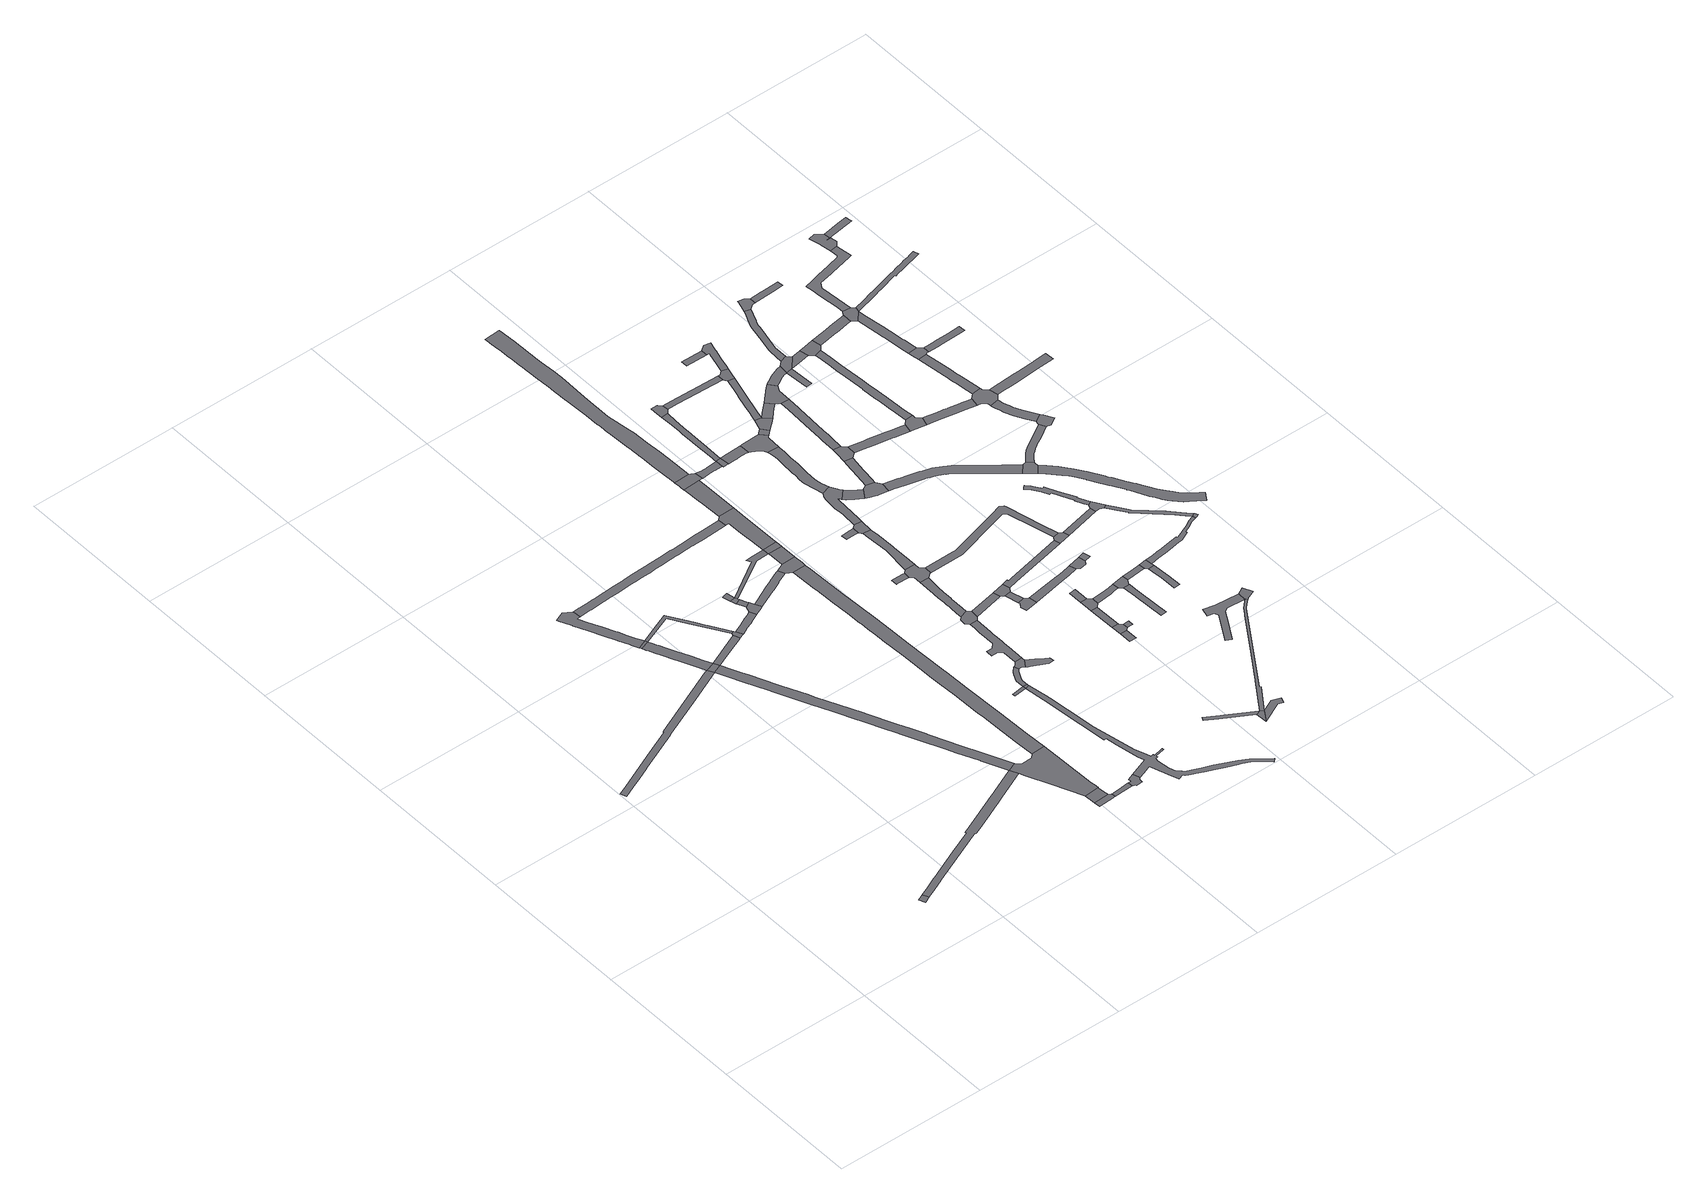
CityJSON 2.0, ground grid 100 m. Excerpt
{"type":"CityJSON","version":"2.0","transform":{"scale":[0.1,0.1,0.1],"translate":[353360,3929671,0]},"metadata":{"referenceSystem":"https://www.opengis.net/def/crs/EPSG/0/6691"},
"CityObjects":{
"road1":{"type":"Road","geometry":[{"type":"MultiSurface","lod":"1","boundaries":[[[0,1,2,3]]]}]},
"road2":{"type":"Road","attributes":{"RoadStructureAttribute.sectionType":"1"},"geometry":[{"type":"MultiSurface","lod":"1","boundaries":[[[4,5,6,7,8,9,10,11,12,13,14,15,16,17,18,19,20,21,22,23,24,25,26,27,28,29,30,31,32,33,34,35,36,37,38,39,40,41,42,43,44,45,46,47,48,49,50,51,52,53,54,55,56,57,58,59,60,61,62,63,64,65,66,25]]]}]},
"road3":{"type":"Road","attributes":{"RoadStructureAttribute.sectionType":"1"},"geometry":[{"type":"MultiSurface","lod":"1","boundaries":[[[67,68,69,70,71,72,73,74,75,76,77,78,79,46,80,81,82,83,84,85,86,87,88,89,90,0,3]]]}]},
"road4":{"type":"Road","geometry":[{"type":"MultiSurface","lod":"1","boundaries":[[[91,92,93,94,95,96,97,98,99,100,101,102,103,104,105,106,107,108,109,110,111,112,113,114,115]]]}]},
"road5":{"type":"Road","geometry":[{"type":"MultiSurface","lod":"1","boundaries":[[[100,116,117,101]]]}]},
"road6":{"type":"Road","attributes":{"RoadStructureAttribute.sectionType":"1"},"geometry":[{"type":"MultiSurface","lod":"1","boundaries":[[[118,119,120,121,122,123,124,125,126,4,127,128,129,130,131,132,133,134,135,136,117,116]]]}]},
"road7":{"type":"Road","geometry":[{"type":"MultiSurface","lod":"1","boundaries":[[[66,127,4,25]]]}]},
"road8":{"type":"Road","attributes":{"RoadStructureAttribute.sectionType":"1"},"geometry":[{"type":"MultiSurface","lod":"1","boundaries":[[[117,137,138,139,140,141,142,143,144,145,146,147,148,101]]]}]},
"road9":{"type":"Road","attributes":{"RoadStructureAttribute.sectionType":"1"},"geometry":[{"type":"MultiSurface","lod":"1","boundaries":[[[66,149,150,151,152,153,154,155,156,157,158,159,160,161,127]]]}]},
"road10":{"type":"Road","geometry":[{"type":"MultiSurface","lod":"1","boundaries":[[[79,162,163,164,165,166,167,168,169,170,171,172,173,174,175,47,46]]]}]},
"road11":{"type":"Road","geometry":[{"type":"MultiSurface","lod":"1","boundaries":[[[157,156,176,177,178,142,141]]]}]},
"road12":{"type":"Road","geometry":[{"type":"MultiSurface","lod":"1","boundaries":[[[179,180,181,182,183,184,185]]]}]},
"road13":{"type":"Road","attributes":{"RoadStructureAttribute.sectionType":"1"},"geometry":[{"type":"MultiSurface","lod":"1","boundaries":[[[165,179,185,186,187,166]]]}]},
"road14":{"type":"Road","attributes":{"RoadStructureAttribute.sectionType":"1"},"geometry":[{"type":"MultiSurface","lod":"1","boundaries":[[[188,189,190,191,192,178,177,193,194,195,196,197,198]]]}]},
"road15":{"type":"Road","attributes":{"RoadStructureAttribute.sectionType":"1"},"geometry":[{"type":"MultiSurface","lod":"1","boundaries":[[[199,200,201,202,203,204,205,184,183,206,207,208,209,210,211]]]}]},
"road16":{"type":"Road","attributes":{"RoadStructureAttribute.sectionType":"1"},"geometry":[{"type":"MultiSurface","lod":"1","boundaries":[[[212,213,214,215,216,217,218,219,220,221,222,223,224,225,226,227,228,229,230,231,232,233,113,112,234,235,236,237,238,239,240,241,242,243,244,245,246,247,248,249,250,251,252,253,254,255,256,257,258,259,260]]]}]},
"road17":{"type":"Road","geometry":[{"type":"MultiSurface","lod":"1","boundaries":[[[261,262,263,264,265,266,267]]]}]},
"road18":{"type":"Road","geometry":[{"type":"MultiSurface","lod":"1","boundaries":[[[264,268,269,270,265]]]}]},
"road19":{"type":"Road","attributes":{"RoadStructureAttribute.sectionType":"1"},"geometry":[{"type":"MultiSurface","lod":"1","boundaries":[[[271,272,273,274,261,267]]]}]},
"road20":{"type":"Road","geometry":[{"type":"MultiSurface","lod":"1","boundaries":[[[275,276,199,211,277,278,279,280,281,282,283,284,285,286]]]}]},
"road21":{"type":"Road","geometry":[{"type":"MultiSurface","lod":"1","boundaries":[[[287,288,289,273,272,188,198]]]}]},
"road22":{"type":"Road","attributes":{"RoadStructureAttribute.sectionType":"1"},"geometry":[{"type":"MultiSurface","lod":"1","boundaries":[[[170,290,291,292,293,294,295,296,297,298,299,300,301,302,303,304,305,306,307,308,309,310,311,312,313,314,315,316,317,318,319,320,321,322,323,324,325,326,171]]]}]},
"road23":{"type":"Road","attributes":{"RoadStructureAttribute.sectionType":"1"},"geometry":[{"type":"MultiSurface","lod":"1","boundaries":[[[327,328,329,330,331,332,333,289,288,334,335,336,337,338,339]]]}]},
"road24":{"type":"Road","attributes":{"RoadStructureAttribute.sectionType":"1"},"geometry":[{"type":"MultiSurface","lod":"1","boundaries":[[[340,341,342,343,344,264,263,345,346,347,348]]]}]},
"road25":{"type":"Road","attributes":{"RoadStructureAttribute.sectionType":"1"},"geometry":[{"type":"MultiSurface","lod":"1","boundaries":[[[349,350,351,352]]]}]},
"road26":{"type":"Road","geometry":[{"type":"MultiSurface","lod":"1","boundaries":[[[352,353,354,349]]]}]},
"road27":{"type":"Road","attributes":{"RoadStructureAttribute.sectionType":"1"},"geometry":[{"type":"MultiSurface","lod":"1","boundaries":[[[354,355,356,357,358,359,360,361,362,363,364,365,366,349]]]}]},
"road28":{"type":"Road","geometry":[{"type":"MultiSurface","lod":"1","boundaries":[[[302,301,367,368,369,327,339]]]}]},
"road29":{"type":"Road","attributes":{"RoadStructureAttribute.sectionType":"1"},"geometry":[{"type":"MultiSurface","lod":"1","boundaries":[[[370,371,372,373,374,375,376,377,378,379,380,381,382,383,384,385,386,387,388,389,390,391,392,393,394,395,396,353,352,397,398,399,400,401,402,403,404,405,286,285,406,407,408,409,410,411,412,413,414,415,416,417,418,419,420,421,422,423,424,425]]]}]},
"road30":{"type":"Road","geometry":[{"type":"MultiSurface","lod":"1","boundaries":[[[426,361,360,427,428,429,430,431]]]}]},
"road31":{"type":"Road","attributes":{"RoadStructureAttribute.sectionType":"1"},"geometry":[{"type":"MultiSurface","lod":"1","boundaries":[[[432,369,368,433,434]]]}]},
"road32":{"type":"Road","geometry":[{"type":"MultiSurface","lod":"1","boundaries":[[[434,433,435,340,348]]]}]},
"road33":{"type":"Road","attributes":{"RoadStructureAttribute.sectionType":"1"},"geometry":[{"type":"MultiSurface","lod":"1","boundaries":[[[430,436,437,438,439,440,441,442,443,444,445,446,447,448,449,450,451,452,453,454,431]]]}]},
"road34":{"type":"Road","geometry":[{"type":"MultiSurface","lod":"1","boundaries":[[[455,456,457,458,459,340,435,460,461,462,463,212,260]]]}]},
"road35":{"type":"Road","attributes":{"RoadStructureAttribute.sectionType":"1"},"geometry":[{"type":"MultiSurface","lod":"1","boundaries":[[[464,465,466,467,468,469,470,471,429,428]]]}]},
"road36":{"type":"Road","geometry":[{"type":"MultiSurface","lod":"1","boundaries":[[[472,473,474,475,445,444,476,477]]]}]},
"road37":{"type":"Road","attributes":{"RoadStructureAttribute.sectionType":"1"},"geometry":[{"type":"MultiSurface","lod":"1","boundaries":[[[478,479,463,462,480,481,482]]]}]},
"road38":{"type":"Road","geometry":[{"type":"MultiSurface","lod":"1","boundaries":[[[483,484,485,486,487,488,489,490,491]]]}]},
"road39":{"type":"Road","attributes":{"RoadStructureAttribute.sectionType":"1"},"geometry":[{"type":"MultiSurface","lod":"1","boundaries":[[[492,493,494,495,496,497,498,499,500,501,502,503,504,473,472,505,506,507,508,509,510,511,512]]]}]},
"road40":{"type":"Road","geometry":[{"type":"MultiSurface","lod":"1","boundaries":[[[513,514,515,516,517,518,519,482,481,520,521]]]}]},
"road41":{"type":"Road","attributes":{"RoadStructureAttribute.sectionType":"1"},"geometry":[{"type":"MultiSurface","lod":"1","boundaries":[[[476,522,523,524,477]]]}]},
"road42":{"type":"Road","attributes":{"RoadStructureAttribute.sectionType":"1"},"geometry":[{"type":"MultiSurface","lod":"1","boundaries":[[[525,526,527,528,529,530,531,532,533,534,535,536]]]}]},
"road43":{"type":"Road","geometry":[{"type":"MultiSurface","lod":"1","boundaries":[[[511,537,538,539,540,541,542,543,491,490,544,545,512]]]}]},
"road44":{"type":"Road","geometry":[{"type":"MultiSurface","lod":"1","boundaries":[[[546,547,548,549,550,551]]]}]},
"road45":{"type":"Road","attributes":{"RoadStructureAttribute.sectionType":"1"},"geometry":[{"type":"MultiSurface","lod":"1","boundaries":[[[552,553,554,555,556,557,558,559,560,561,562,563,564,565,566,513,521]]]}]},
"road46":{"type":"Road","attributes":{"RoadStructureAttribute.sectionType":"1"},"geometry":[{"type":"MultiSurface","lod":"1","boundaries":[[[567,568,569,570,571,572,573,574,575,576,577,578,543,542]]]}]},
"road47":{"type":"Road","geometry":[{"type":"MultiSurface","lod":"1","boundaries":[[[536,535,579,580]]]}]},
"road48":{"type":"Road","attributes":{"RoadStructureAttribute.sectionType":"1"},"geometry":[{"type":"MultiSurface","lod":"1","boundaries":[[[581,582,583,584,585,586,587,588,589,590,591,592,593,594,595,596,597,598,599,600,601,602,603,604,605,606,607,608,609,610,516,515,611,612,613,614,615,616,617,618,619,620,621,622,623,624]]]}]},
"road49":{"type":"Road","attributes":{"RoadStructureAttribute.sectionType":"1"},"geometry":[{"type":"MultiSurface","lod":"1","boundaries":[[[625,626,627,628,629,630,631]]]}]},
"road50":{"type":"Road","geometry":[{"type":"MultiSurface","lod":"1","boundaries":[[[632,633,551,550,634,575,574,635]]]}]},
"road51":{"type":"Road","attributes":{"RoadStructureAttribute.sectionType":"1"},"geometry":[{"type":"MultiSurface","lod":"1","boundaries":[[[636,629,628,637]]]}]},
"road52":{"type":"Road","geometry":[{"type":"MultiSurface","lod":"1","boundaries":[[[638,524,523,636,637,639]]]}]},
"road53":{"type":"Road","geometry":[{"type":"MultiSurface","lod":"1","boundaries":[[[640,560,559,641,642,643,644]]]}]},
"road54":{"type":"Road","geometry":[{"type":"MultiSurface","lod":"1","boundaries":[[[579,645,646,647,648,580]]]}]},
"road55":{"type":"Road","attributes":{"RoadStructureAttribute.sectionType":"1"},"geometry":[{"type":"MultiSurface","lod":"1","boundaries":[[[649,650,651,652]]]}]},
"road56":{"type":"Road","attributes":{"RoadStructureAttribute.sectionType":"1"},"geometry":[{"type":"MultiSurface","lod":"1","boundaries":[[[640,653,654,655,656,657,658,659,660,661,662,663,664,665,666,667,668,669,560]]]}]},
"road57":{"type":"Road","attributes":{"RoadStructureAttribute.sectionType":"1"},"geometry":[{"type":"MultiSurface","lod":"1","boundaries":[[[670,671,672,673,674,675,676,677,678,679,680,681,640,644]]]}]},
"road58":{"type":"Road","geometry":[{"type":"MultiSurface","lod":"1","boundaries":[[[682,683,684,685,686,687,632,635,688,689,690,691,692,693,694,695,696,697,698]]]}]},
"road59":{"type":"Road","geometry":[{"type":"MultiSurface","lod":"1","boundaries":[[[699,700,649,652,701,702]]]}]},
"road60":{"type":"Road","attributes":{"RoadStructureAttribute.sectionType":"1"},"geometry":[{"type":"MultiSurface","lod":"1","boundaries":[[[700,699,703,704]]]}]},
"road61":{"type":"Road","geometry":[{"type":"MultiSurface","lod":"1","boundaries":[[[701,705,706,702]]]}]},
"road62":{"type":"Road","geometry":[{"type":"MultiSurface","lod":"1","boundaries":[[[707,661,660,708,709,710,711]]]}]},
"road63":{"type":"Road","geometry":[{"type":"MultiSurface","lod":"1","boundaries":[[[703,712,713,714,715,716,704]]]}]},
"road64":{"type":"Road","attributes":{"RoadStructureAttribute.sectionType":"1"},"geometry":[{"type":"MultiSurface","lod":"1","boundaries":[[[697,717,718,719,720,721,722,723,724,725,726,727,728,729,730,731,732,733,734,735,736,737,698]]]}]},
"road65":{"type":"Road","attributes":{"RoadStructureAttribute.sectionType":"1"},"geometry":[{"type":"MultiSurface","lod":"1","boundaries":[[[738,739,740,741,693,692,742,743,744,745,746,747]]]}]},
"road66":{"type":"Road","attributes":{"RoadStructureAttribute.sectionType":"1"},"geometry":[{"type":"MultiSurface","lod":"1","boundaries":[[[748,749,715,714]]]}]},
"road67":{"type":"Road","attributes":{"RoadStructureAttribute.sectionType":"1"},"geometry":[{"type":"MultiSurface","lod":"1","boundaries":[[[750,751,752,753,754,627,626,755,756,757,758,759]]]}]},
"road68":{"type":"Road","geometry":[{"type":"MultiSurface","lod":"1","boundaries":[[[760,761,762,763,764,765,766,677,676,767,768,769,770,771,772,727,726]]]}]},
"road69":{"type":"Road","attributes":{"RoadStructureAttribute.sectionType":"1"},"geometry":[{"type":"MultiSurface","lod":"1","boundaries":[[[773,774,775,776,777,778,779,780,781,782,783,539,538,784,785,786,787,788,789,790,791,792,793]]]}]},
"road70":{"type":"Road","attributes":{"RoadStructureAttribute.sectionType":"1"},"geometry":[{"type":"MultiSurface","lod":"1","boundaries":[[[794,795,796,797,638,639,798,799]]]}]},
"road71":{"type":"Road","geometry":[{"type":"MultiSurface","lod":"1","boundaries":[[[800,801,802,803,747,746,804,805,806,807,808,809]]]}]},
"road72":{"type":"Road","attributes":{"RoadStructureAttribute.sectionType":"1"},"geometry":[{"type":"MultiSurface","lod":"1","boundaries":[[[810,811,812,713,712,813,814,815]]]}]},
"road73":{"type":"Road","attributes":{"RoadStructureAttribute.sectionType":"1"},"geometry":[{"type":"MultiSurface","lod":"1","boundaries":[[[816,817,818,819,820,821,822,823,536,580,824,825,826,827,828,829,830,831,832]]]}]},
"road74":{"type":"Road","attributes":{"RoadStructureAttribute.sectionType":"1"},"geometry":[{"type":"MultiSurface","lod":"1","boundaries":[[[833,834,764,763,835]]]}]},
"road75":{"type":"Road","attributes":{"RoadStructureAttribute.sectionType":"1"},"geometry":[{"type":"MultiSurface","lod":"1","boundaries":[[[836,837,802,801,838,839,840,841,842]]]}]},
"road76":{"type":"Road","attributes":{"RoadStructureAttribute.sectionType":"1"},"geometry":[{"type":"MultiSurface","lod":"1","boundaries":[[[843,844,845,846,847,848,849,850]]]}]},
"road77":{"type":"Road","attributes":{"RoadStructureAttribute.sectionType":"1"},"geometry":[{"type":"MultiSurface","lod":"1","boundaries":[[[851,852,709,708,853,854]]]}]},
"road78":{"type":"Road","geometry":[{"type":"MultiSurface","lod":"1","boundaries":[[[855,833,835,856,857,858]]]}]},
"road79":{"type":"Road","attributes":{"RoadStructureAttribute.sectionType":"1"},"geometry":[{"type":"MultiSurface","lod":"1","boundaries":[[[758,859,860,861,862,759]]]}]},
"road80":{"type":"Road","geometry":[{"type":"MultiSurface","lod":"1","boundaries":[[[849,863,864,865,866,810,815,850]]]}]},
"road81":{"type":"Road","geometry":[{"type":"MultiSurface","lod":"1","boundaries":[[[867,868,869,870,871,872,842,841,873]]]}]},
"road82":{"type":"Road","attributes":{"RoadStructureAttribute.sectionType":"1"},"geometry":[{"type":"MultiSurface","lod":"1","boundaries":[[[861,874,875,876,862]]]}]},
"road83":{"type":"Road","attributes":{"RoadStructureAttribute.sectionType":"1"},"geometry":[{"type":"MultiSurface","lod":"1","boundaries":[[[877,858,857,878,879,880,881]]]}]},
"road84":{"type":"Road","attributes":{"RoadStructureAttribute.sectionType":"1"},"geometry":[{"type":"MultiSurface","lod":"1","boundaries":[[[882,883,884,885,886,887,888,889,890,891,892,893,855,858]]]}]},
"road85":{"type":"Road","attributes":{"RoadStructureAttribute.sectionType":"1"},"geometry":[{"type":"MultiSurface","lod":"1","boundaries":[[[864,894,895,896,897,898,899,900,865]]]}]},
"road86":{"type":"Road","geometry":[{"type":"MultiSurface","lod":"1","boundaries":[[[901,902,903,904,905,906,907,908,909,910,911,912,913]]]}]},
"road87":{"type":"Road","attributes":{"RoadStructureAttribute.sectionType":"1"},"geometry":[{"type":"MultiSurface","lod":"1","boundaries":[[[914,915,916,917,918,919,869,868,920,921,922,923,924,925,926,927,928,929,930,931]]]}]},
"road88":{"type":"Road","geometry":[{"type":"MultiSurface","lod":"1","boundaries":[[[792,794,799,932,933,793]]]}]},
"road89":{"type":"Road","attributes":{"RoadStructureAttribute.sectionType":"1"},"geometry":[{"type":"MultiSurface","lod":"1","boundaries":[[[934,935,936,937,938,939,940,941,942,943]]]}]},
"road90":{"type":"Road","geometry":[{"type":"MultiSurface","lod":"1","boundaries":[[[885,884,944,945,946,947,851,854]]]}]},
"road91":{"type":"Road","geometry":[{"type":"MultiSurface","lod":"1","boundaries":[[[948,898,897,934,943,949,950]]]}]},
"road92":{"type":"Road","geometry":[{"type":"MultiSurface","lod":"1","boundaries":[[[880,914,931,951,952,953,954,955,956,881]]]}]},
"road93":{"type":"Road","attributes":{"RoadStructureAttribute.sectionType":"1"},"geometry":[{"type":"MultiSurface","lod":"1","boundaries":[[[957,958,959,960,961,962,963,964,965,966,967,968,969,970,971,972,973,974,975,976,977,978,979,980,809,808,981,982,983,984,985,986,987,988,989,990,991,992,993,994,995,996,997,998,999,1000,1001,1002,1003,1004]]]}]},
"road94":{"type":"Road","attributes":{"RoadStructureAttribute.sectionType":"1"},"geometry":[{"type":"MultiSurface","lod":"1","boundaries":[[[1005,1006,1007,1008]]]}]},
"road95":{"type":"Road","attributes":{"RoadStructureAttribute.sectionType":"1"},"geometry":[{"type":"MultiSurface","lod":"1","boundaries":[[[1009,1010,1011,1012,1013,1014,1015,1016,1017,1018,1019,1020,867,873]]]}]},
"road96":{"type":"Road","attributes":{"RoadStructureAttribute.sectionType":"1"},"geometry":[{"type":"MultiSurface","lod":"1","boundaries":[[[932,1021,1022,933]]]}]},
"road97":{"type":"Road","geometry":[{"type":"MultiSurface","lod":"1","boundaries":[[[1005,1008,1023,1024,1025,1026,1027,1028,1029,946,945,1030,1031,1032,1033,1034,1035,1036,1037,1038]]]}]},
"road98":{"type":"Road","geometry":[{"type":"MultiSurface","lod":"1","boundaries":[[[816,832,1039,1040,1041,1042,1043,901,913]]]}]},
"road99":{"type":"Road","attributes":{"RoadStructureAttribute.sectionType":"1"},"geometry":[{"type":"MultiSurface","lod":"1","boundaries":[[[1044,1045,1046,1047,1048,1049,1050,1051,1052,1053,1054,1055,1056,1057,1058,954,953]]]}]},
"road100":{"type":"Road","attributes":{"RoadStructureAttribute.sectionType":"1"},"geometry":[{"type":"MultiSurface","lod":"1","boundaries":[[[1059,1060,1061,1062,1063,1064,1065,1066,1067,1068,1069,1070,1071,1072,1073,1074,1075,1076,1077,1078,1079,1080,1081,1082,1083,1084,1085]]]}]},
"road101":{"type":"Road","geometry":[{"type":"MultiSurface","lod":"1","boundaries":[[[1050,1086,1087,1088]]]}]},
"road102":{"type":"Road","attributes":{"RoadStructureAttribute.sectionType":"1"},"geometry":[{"type":"MultiSurface","lod":"1","boundaries":[[[1089,1090,1091,1092,1093,1094,1095,1096,1097,1098,1099,1100,950,949,1101,1102,1103,1104,1105,1106,1107,1108,1109,1110,1111,1112,1113,1114]]]}]},
"road103":{"type":"Road","geometry":[{"type":"MultiSurface","lod":"1","boundaries":[[[1115,1014,1013,1116,1117,1118,1119,1120,1121]]]}]},
"road104":{"type":"Road","geometry":[{"type":"MultiSurface","lod":"1","boundaries":[[[1021,1122,1123,1124,1059,1085,1022]]]}]},
"road105":{"type":"Road","geometry":[{"type":"MultiSurface","lod":"1","boundaries":[[[1051,1050,1088,1125,1126,1127]]]}]},
"road106":{"type":"Road","geometry":[{"type":"MultiSurface","lod":"1","boundaries":[[[1128,1129,1004,1003,1130,1131,1132]]]}]},
"road107":{"type":"Road","attributes":{"RoadStructureAttribute.sectionType":"1"},"geometry":[{"type":"MultiSurface","lod":"1","boundaries":[[[1133,1134,1135,1136,1137,1125,1088]]]}]},
"road108":{"type":"Road","attributes":{"RoadStructureAttribute.sectionType":"1"},"geometry":[{"type":"MultiSurface","lod":"1","boundaries":[[[1138,1139,1140,1141,1142,1143,1144,1145,1146,1147,1148,1149,1150,1151,1152,1153,1154,1155,1156,1157,1158,1159,1160,1161,1115,1121]]]}]},
"road109":{"type":"Road","attributes":{"RoadStructureAttribute.sectionType":"1"},"geometry":[{"type":"MultiSurface","lod":"1","boundaries":[[[1162,1163,1164,1165,1166,1167,1168,1169,1124,1123,1170,1171,1172,1173,1174,1175,1176,1177,1178,1114]]]}]},
"road110":{"type":"Road","attributes":{"RoadStructureAttribute.sectionType":"1"},"geometry":[{"type":"MultiSurface","lod":"1","boundaries":[[[1126,1179,1180,1181,1182,1183,1184,1185,1186,1187,1188,1189,1190,1191,1192,1193,1194,1195,1196,1197,1198,1127]]]}]},
"road111":{"type":"Road","attributes":{"RoadStructureAttribute.sectionType":"1"},"geometry":[{"type":"MultiSurface","lod":"1","boundaries":[[[1199,1200,1201,1202,1203,1204,1205,1206,1119,1118,1207,1208,1209,1210,1211,1212,1213]]]}]},
"road112":{"type":"Road","geometry":[{"type":"MultiSurface","lod":"1","boundaries":[[[1149,1214,1215,1216,1137,1136,1150]]]}]},
"road113":{"type":"Road","attributes":{"RoadStructureAttribute.sectionType":"1"},"geometry":[{"type":"MultiSurface","lod":"1","boundaries":[[[1131,1217,1218,1219,1220,1221,1222,1223,1224,1225,1226,1227,1228,1229,1230,1231,1232,1233,1234,1235,1236,1237,1238,1239,1240,1241,1242,1243,1244,1245,1246,1247,1248,1249,1250,1251,1252,1253,1254,1255,1256,1257,1258,1259,1260,1261,1262,1263,1264,1265,1266,1267,1268,1269,1270,1271,1272,1273,1132]]]}]},
"road114":{"type":"Road","attributes":{"RoadStructureAttribute.sectionType":"1"},"geometry":[{"type":"MultiSurface","lod":"1","boundaries":[[[1274,1275,1276,1277,1278,1279,1280,1129,1128,1281,1282,1283,1284,1285,1286,1287,1288,1289,1290,1291]]]}]},
"road115":{"type":"Road","geometry":[{"type":"MultiSurface","lod":"1","boundaries":[[[1292,1293,1294,1162,1114,1113]]]}]},
"road116":{"type":"Road","geometry":[{"type":"MultiSurface","lod":"1","boundaries":[[[1295,1296,1297,1298,1299,1300,1190,1189]]]}]},
"road117":{"type":"Road","attributes":{"RoadStructureAttribute.sectionType":"1"},"geometry":[{"type":"MultiSurface","lod":"1","boundaries":[[[1214,1301,1302,1303,1304,1305,1306,1307,1308,1309,1310,1311,1215]]]}]},
"road118":{"type":"Road","geometry":[{"type":"MultiSurface","lod":"1","boundaries":[[[1213,1212,1312,1313,1314,1315,1316,1317,1318,1319,1320]]]}]},
"road119":{"type":"Road","attributes":{"RoadStructureAttribute.sectionType":"1"},"geometry":[{"type":"MultiSurface","lod":"1","boundaries":[[[1321,1322,1323,1324,1325,1326,1327,1328,1315,1314,1329,1330,1331,1332,1333,1334,1335,1336,1337,1338]]]}]},
"road120":{"type":"Road","geometry":[{"type":"MultiSurface","lod":"1","boundaries":[[[1339,1338,1337,1340,1291,1290,1341,1342]]]}]},
"road121":{"type":"Road","attributes":{"RoadStructureAttribute.sectionType":"1"},"geometry":[{"type":"MultiSurface","lod":"1","boundaries":[[[1343,1344,1345,1346,1347,1348,1349,1350,1297,1296]]]}]},
"road122":{"type":"Road","attributes":{"RoadStructureAttribute.sectionType":"1"},"geometry":[{"type":"MultiSurface","lod":"1","boundaries":[[[1319,1351,1352,1353,1354,1355,1356,1357,1358,1359,1360,1361,1362,1363,1364,1320]]]}]},
"road123":{"type":"Road","geometry":[{"type":"MultiSurface","lod":"1","boundaries":[[[1365,1357,1356,1366,1367,1368,1369,1370,1371]]]}]},
"road124":{"type":"Road","attributes":{"RoadStructureAttribute.sectionType":"1"},"geometry":[{"type":"MultiSurface","lod":"1","boundaries":[[[1370,1372,1373,1374,1375,1376,1377,1378,1379,1380,1381,1382,1383,1384,1385,1371]]]}]},
"road125":{"type":"Road","geometry":[{"type":"MultiSurface","lod":"1","boundaries":[[[1386,1387,1388,1307,1306,1382,1381,1389]]]}]},
"road126":{"type":"Road","attributes":{"RoadStructureAttribute.sectionType":"1"},"geometry":[{"type":"MultiSurface","lod":"1","boundaries":[[[1390,1391,1392,1393,1394,1395,1396,1317,1316,1397,1398,1399,1400,1401,1402]]]}]},
"road127":{"type":"Road","attributes":{"RoadStructureAttribute.sectionType":"1"},"geometry":[{"type":"MultiSurface","lod":"1","boundaries":[[[1367,1403,1404,1405,1406,1407,1408,1409,1410,1411,1368]]]}]},
"road128":{"type":"Road","attributes":{"RoadStructureAttribute.sectionType":"1"},"geometry":[{"type":"MultiSurface","lod":"1","boundaries":[[[1412,1413,1414,1415,1416,1417,1418,1419,1420,1421,1422,1423,1424,1425,1387,1386,1426,1427,1428,1429,1430,1431,1432,1433,1434,1435,1436]]]}]},
"road129":{"type":"Road","attributes":{"RoadStructureAttribute.sectionType":"1"},"geometry":[{"type":"MultiSurface","lod":"1","boundaries":[[[1437,1438,1439,1440,1441,1442,1443,1444,1445,1446,1447,1448,1449,1389,1381,1450,1451,1452,1453,1454,1455,1456,1457]]]}]},
"road130":{"type":"Road","geometry":[{"type":"MultiSurface","lod":"1","boundaries":[[[1458,1459,1460,1461,1462,1463,1464,1465,1436,1435,1466,1467]]]}]},
"road131":{"type":"Road","geometry":[{"type":"MultiSurface","lod":"1","boundaries":[[[1460,1468,1469,1470,1471,1461]]]}]}
},
"vertices":[
[771,424,0],[730,405,0],[747,367,0],[789,386,0],
[1018,2590,0],[1005,2585,0],[995,2581,0],[519,2365,0],[512,2362,0],[515,2355,0],[508,2352,0],[349,2280,0],[237,2229,0],[143,2187,0],[74,2156,0],[8,2126,0],[23,2089,0],[91,2120,0],[159,2150,0],[254,2193,0],[261,2196,0],[524,2315,0],[526,2316,0],[539,2322,0],[819,2448,0],[1042,2549,0],[1072,2482,0],[1116,2384,0],[1176,2251,0],[1190,2221,0],[1266,2054,0],[1285,2011,0],[1341,1887,0],[1345,1878,0],[1405,1748,0],[1414,1727,0],[1484,1571,0],[1489,1560,0],[1526,1477,0],[1561,1401,0],[1564,1394,0],[1626,1254,0],[1640,1224,0],[1654,1192,0],[1714,1059,0],[1715,1055,0],[1788,895,0],[1846,921,0],[1774,1082,0],[1762,1107,0],[1712,1218,0],[1631,1399,0],[1627,1408,0],[1622,1420,0],[1585,1504,0],[1548,1587,0],[1473,1753,0],[1464,1774,0],[1399,1913,0],[1343,2037,0],[1324,2080,0],[1255,2232,0],[1248,2247,0],[1174,2411,0],[1153,2457,0],[1130,2508,0],[1100,2575,0],
[851,415,0],[922,448,0],[930,452,0],[1301,617,0],[1315,624,0],[1318,617,0],[1357,633,0],[1358,634,0],[1472,685,0],[1526,710,0],[1573,731,0],[1609,747,0],[1812,840,0],[1611,814,0],[1548,786,0],[1508,768,0],[1351,696,0],[1279,664,0],[1277,663,0],[1281,655,0],[1124,584,0],[913,490,0],[905,486,0],[834,453,0],
[643,3420,0],[677,3347,0],[677,3345,0],[719,3254,0],[760,3164,0],[791,3096,0],[794,3088,0],[823,3026,0],[828,3013,0],[848,2970,0],[905,2995,0],[898,3010,0],[883,3043,0],[860,3094,0],[837,3146,0],[835,3151,0],[798,3231,0],[775,3280,0],[755,3324,0],[737,3362,0],[733,3373,0],[758,3374,0],[754,3430,0],[702,3462,0],[637,3433,0],
[853,2958,0],[913,2977,0],
[865,2931,0],[868,2924,0],[889,2877,0],[902,2849,0],[938,2769,0],[943,2757,0],[966,2708,0],[993,2647,0],[1008,2614,0],[1081,2611,0],[1055,2667,0],[1023,2737,0],[1002,2781,0],[986,2818,0],[959,2877,0],[941,2917,0],[939,2921,0],[921,2961,0],[916,2971,0],
[1016,3019,0],[1114,3060,0],[1185,2945,0],[1235,2865,0],[1316,2732,0],[1333,2742,0],[1255,2869,0],[1246,2884,0],[1218,2930,0],[1197,2963,0],[1122,3085,0],[1007,3037,0],
[1110,2579,0],[1138,2592,0],[1170,2605,0],[1222,2628,0],[1249,2639,0],[1277,2651,0],[1321,2671,0],[1329,2674,0],[1312,2716,0],[1254,2690,0],[1223,2676,0],[1170,2651,0],[1133,2635,0],
[1815,841,0],[1829,803,0],[1896,655,0],[1981,466,0],[2077,472,0],[2075,505,0],[2074,530,0],[2066,773,0],[2060,919,0],[1971,915,0],[1969,913,0],[1950,893,0],[1882,890,0],[1850,912,0],
[1349,2683,0],[1362,2688,0],[1341,2730,0],
[1985,389,0],[1987,348,0],[2087,354,0],[2091,355,0],[2103,356,0],[2102,383,0],[2084,394,0],
[2079,429,0],[2077,471,0],
[1503,2804,0],[1476,2792,0],[1450,2780,0],[1399,2756,0],[1350,2734,0],[1365,2690,0],[1403,2707,0],[1411,2711,0],[1446,2726,0],[1475,2740,0],[1522,2762,0],
[2231,394,0],[2222,393,0],[2180,389,0],[2162,387,0],[2144,386,0],[2115,383,0],[2113,382,0],[2122,357,0],[2163,358,0],[2181,359,0],[2202,360,0],[2213,361,0],[2232,361,0],
[1848,3484,0],[1726,3479,0],[1665,3476,0],[1614,3473,0],[1509,3467,0],[1494,3467,0],[1484,3468,0],[1447,3465,0],[1405,3464,0],[1336,3460,0],[1307,3458,0],[1295,3458,0],[1192,3453,0],[1129,3450,0],[1117,3449,0],[1063,3447,0],[987,3442,0],[910,3437,0],[895,3437,0],[880,3436,0],[802,3432,0],[798,3432,0],[801,3377,0],[830,3379,0],[839,3379,0],[881,3382,0],[916,3383,0],[932,3384,0],[947,3385,0],[974,3387,0],[1054,3391,0],[1117,3394,0],[1164,3396,0],[1171,3397,0],[1224,3400,0],[1295,3403,0],[1315,3404,0],[1339,3405,0],[1383,3408,0],[1395,3408,0],[1441,3411,0],[1483,3413,0],[1504,3413,0],[1520,3414,0],[1602,3418,0],[1613,3418,0],[1614,3418,0],[1685,3421,0],[1851,3430,0],
[1523,2919,0],[1518,2928,0],[1523,2931,0],[1513,2945,0],[1479,2936,0],[1483,2922,0],[1488,2901,0],
[1502,3000,0],[1469,2992,0],[1466,2991,0],
[1508,2862,0],[1515,2848,0],[1550,2866,0],[1543,2879,0],
[2251,415,0],[2251,395,0],[2243,359,0],[2249,357,0],[2253,350,0],[2295,351,0],[2295,359,0],[2296,370,0],[2297,375,0],[2304,382,0],[2310,385,0],[2292,430,0],
[1567,2783,0],[1586,2792,0],[1566,2834,0],
[2054,1060,0],[2045,1291,0],[2035,1560,0],[2028,1727,0],[2027,1770,0],[2016,2045,0],[2011,2196,0],[2007,2322,0],[1997,2559,0],[1996,2569,0],[1985,2858,0],[1984,2898,0],[1894,2897,0],[1899,2769,0],[1901,2730,0],[1903,2699,0],[1907,2606,0],[1908,2570,0],[1913,2446,0],[1917,2345,0],[1918,2332,0],[1920,2279,0],[1920,2259,0],[1921,2251,0],[1924,2164,0],[1924,2155,0],[1931,1982,0],[1937,1810,0],[1938,1764,0],[1941,1682,0],[1946,1559,0],[1953,1382,0],[1953,1360,0],[1955,1327,0],[1955,1313,0],[1961,1164,0],[1966,1038,0],
[1837,2962,0],[1823,2956,0],[1753,2923,0],[1751,2922,0],[1745,2919,0],[1712,2904,0],[1587,2844,0],[1639,2817,0],[1709,2850,0],[1719,2855,0],[1779,2884,0],[1784,2887,0],[1856,2920,0],
[1884,3144,0],[1810,3139,0],[1757,3136,0],[1773,3108,0],[1634,3021,0],[1653,3010,0],[1780,3087,0],[1799,3098,0],[1885,3099,0],
[2283,1367,0],[2199,1357,0],[2200,1339,0],[2284,1349,0],
[2313,1356,0],[2312,1369,0],
[2310,1404,0],[2313,1423,0],[2330,1456,0],[2341,1477,0],[2351,1489,0],[2355,1493,0],[2347,1524,0],[2343,1523,0],[2314,1494,0],[2307,1478,0],[2284,1429,0],[2281,1403,0],
[1984,2926,0],[1983,2988,0],[1890,2987,0],
[2921,75,0],[2874,114,0],[2816,146,0],[2731,184,0],[2688,203,0],[2623,228,0],[2580,245,0],[2544,259,0],[2532,266,0],[2519,279,0],[2496,301,0],[2480,344,0],[2471,428,0],[2475,450,0],[2490,451,0],[2489,463,0],[2556,478,0],[2553,488,0],[2485,472,0],[2484,482,0],[2465,479,0],[2453,513,0],[2429,580,0],[2374,866,0],[2351,1070,0],[2335,1203,0],[2334,1215,0],[2300,1211,0],[2313,1098,0],[2352,749,0],[2368,752,0],[2379,674,0],[2392,598,0],[2394,591,0],[2407,524,0],[2420,479,0],[2370,409,0],[2386,415,0],[2405,423,0],[2458,269,0],[2468,239,0],[2499,250,0],[2502,251,0],[2513,240,0],[2530,230,0],[2555,218,0],[2566,213,0],[2609,193,0],[2672,168,0],[2726,147,0],[2798,119,0],[2815,111,0],[2861,90,0],[2902,62,0],[2962,7,0],[2982,29,0],
[2358,1527,0],[2374,1496,0],[2393,1484,0],[2426,1533,0],[2426,1552,0],[2376,1552,0],
[1887,3092,0],[1981,3100,0],[1886,3099,0],
[1981,3145,0],
[2427,1666,0],[2427,1711,0],[2427,1720,0],[2427,1729,0],[2427,1773,0],[2428,1806,0],[2428,1825,0],[2428,1859,0],[2429,1943,0],[2379,1943,0],[2379,1902,0],[2378,1863,0],[2377,1746,0],[2348,1715,0],[2310,1716,0],[2310,1707,0],[2309,1671,0],[2351,1670,0],[2376,1646,0],
[1874,3431,0],[1877,3330,0],[1878,3329,0],[1880,3264,0],[1880,3250,0],[1980,3157,0],[1976,3435,0],[1975,3509,0],[1870,3507,0],
[2407,1474,0],[2416,1470,0],[2498,1430,0],[2515,1422,0],[2548,1423,0],[2543,1452,0],[2501,1481,0],[2477,1499,0],
[2430,2038,0],[2380,2024,0],[2363,2007,0],[2358,1965,0],[2448,1966,0],[2454,2019,0],
[1865,3661,0],[1865,3651,0],[1972,3761,0],[1971,3803,0],[1858,3797,0],
[2357,2496,0],[2291,2497,0],[2275,2497,0],[2274,2456,0],[2278,2456,0],[2291,2456,0],[2356,2455,0],[2362,2455,0],[2366,2496,0],
[2384,2325,0],[2384,2322,0],[2383,2269,0],[2383,2264,0],[2383,2255,0],[2383,2228,0],[2383,2202,0],[2383,2190,0],[2382,2174,0],[2382,2150,0],[2382,2125,0],[2382,2111,0],[2381,2061,0],[2431,2077,0],[2432,2171,0],[2432,2174,0],[2433,2243,0],[2433,2262,0],[2433,2264,0],[2444,2382,0],[2385,2383,0],
[1992,3861,0],[1972,3871,0],[1958,3878,0],[1855,3875,0],[1856,3860,0],[1856,3857,0],[1858,3801,0],[1996,3805,0],[1997,3805,0],
[2530,1985,0],[2652,2012,0],[2641,2061,0],
[3162,381,0],[3143,392,0],[3080,429,0],[3015,467,0],[2994,479,0],[2975,490,0],[2909,529,0],[2886,542,0],[2873,517,0],[2948,473,0],[3133,365,0],[3164,379,0],
[2471,2406,0],[2480,2406,0],[2480,2456,0],[2463,2472,0],[2455,2480,0],[2454,2515,0],[2387,2515,0],[2385,2433,0],[2385,2412,0],
[2357,2956,0],[2292,2953,0],[2294,2911,0],[2356,2913,0],[2376,2913,0],[2380,2957,0],
[2017,3806,0],[2022,3807,0],[2043,3808,0],[2052,3810,0],[2067,3810,0],[2083,3811,0],[2092,3810,0],[2144,3809,0],[2143,3864,0],[2091,3857,0],[2074,3855,0],[2066,3854,0],[2057,3853,0],[2042,3855,0],[2033,3856,0],
[2454,2563,0],[2455,2697,0],[2455,2702,0],[2455,2705,0],[2455,2707,0],[2449,2840,0],[2447,2886,0],[2447,2887,0],[2396,2892,0],[2396,2888,0],[2398,2850,0],[2406,2703,0],
[3138,291,0],[3184,363,0],
[1793,5443,0],[1796,5389,0],[1798,5344,0],[1798,5325,0],[1801,5264,0],[1802,5222,0],[1804,5163,0],[1806,5135,0],[1807,5097,0],[1811,5012,0],[1815,4937,0],[1816,4904,0],[1816,4893,0],[1819,4804,0],[1822,4741,0],[1827,4611,0],[1827,4609,0],[1830,4515,0],[1831,4510,0],[1832,4491,0],[1833,4450,0],[1836,4388,0],[1841,4256,0],[1841,4249,0],[1845,4160,0],[1846,4147,0],[1849,4045,0],[1850,4012,0],[1852,3979,0],[1855,3883,0],[1954,4055,0],[1952,4128,0],[1946,4224,0],[1940,4330,0],[1935,4367,0],[1915,4529,0],[1917,4734,0],[1922,4936,0],[1919,4987,0],[1918,5004,0],[1913,5102,0],[1911,5135,0],[1905,5332,0],[1899,5449,0],
[2692,1831,0],[2778,1847,0],[2768,1900,0],[2742,1917,0],[2699,1907,0],[2701,1898,0],[2685,1872,0],
[2402,2977,0],[2390,2967,0],[2390,2898,0],[2452,2974,0],
[2676,1997,0],[2721,2006,0],
[2725,2080,0],[2736,2031,0],
[2175,3867,0],[2145,3801,0],[2170,3802,0],[2181,3803,0],[2184,3803,0],
[3277,356,0],[3311,346,0],[3323,384,0],[3268,401,0],
[2970,1351,0],[2971,1273,0],[3016,1271,0],[3015,1352,0],
[2176,3950,0],[2177,3987,0],[2178,4065,0],[2180,4149,0],[2180,4171,0],[2181,4192,0],[2182,4265,0],[2184,4333,0],[2140,4332,0],[2142,4265,0],[2142,4179,0],[2142,4149,0],[2141,4113,0],[2142,4016,0],[2142,3919,0],[2143,3890,0],[2143,3878,0],
[2231,3804,0],[2246,3804,0],[2266,3806,0],[2292,3808,0],[2310,3806,0],[2328,3804,0],[2329,3804,0],[2327,3874,0],[2325,3874,0],[2248,3871,0],[2231,3871,0],[2222,3870,0],
[2420,3263,0],[2412,3237,0],[2409,3206,0],[2404,3143,0],[2408,3098,0],[2409,3081,0],[2454,3006,0],[2466,3184,0],[2468,3203,0],[2475,3191,0],[2482,3180,0],[2535,3236,0],[2528,3244,0],[2515,3261,0],[2509,3271,0],[2491,3302,0],[2434,3282,0],
[3013,1422,0],[2969,1421,0],[3034,1369,0],[3032,1403,0],
[3009,1601,0],[2966,1601,0],
[3073,1369,0],[3072,1403,0],
[2139,4367,0],[2208,4360,0],[2205,4399,0],[2183,4421,0],[2138,4420,0],
[3031,1623,0],[3033,1669,0],[3009,1691,0],[2964,1691,0],[2965,1650,0],
[2477,3353,0],[2469,3401,0],[2473,3474,0],[2475,3499,0],[2475,3509,0],[2478,3555,0],[2481,3625,0],[2483,3683,0],[2485,3725,0],[2486,3731,0],[2410,3735,0],[2414,3717,0],[2416,3701,0],[2418,3681,0],[2417,3654,0],[2415,3611,0],[2409,3521,0],[2409,3517,0],[2408,3493,0],[2405,3451,0],[2403,3413,0],
[2597,3183,0],[2581,3193,0],[2563,3206,0],[2543,3226,0],[2498,3162,0],[2517,3148,0],[2537,3134,0],[2557,3121,0],[2584,3106,0],[2624,3167,0],
[3008,1791,0],[2963,1784,0],
[3047,1945,0],[3011,1939,0],[2997,1937,0],[2847,1913,0],[2806,1906,0],[2808,1853,0],[3019,1892,0],[3056,1899,0],[3118,1914,0],[3107,1959,0],
[2490,3823,0],[2491,3830,0],[2493,3832,0],[2501,3838,0],[2464,3881,0],[2341,3875,0],[2339,3875,0],[2341,3800,0],[2344,3798,0],[2363,3787,0],[2376,3779,0],[2390,3766,0],[2401,3752,0],
[3200,2320,0],[3176,2416,0],[3142,2555,0],[3140,2563,0],[3115,2578,0],[3042,2556,0],[2915,2519,0],[2816,2490,0],[2710,2459,0],[2702,2457,0],[2681,2457,0],[2709,2407,0],[2811,2437,0],[2897,2462,0],[3089,2518,0],[3098,2513,0],[3113,2504,0],[3160,2314,0],[3167,2290,0],[3190,2196,0],[3229,2205,0],
[3174,2171,0],[2799,2087,0],[2771,2080,0],[2769,2090,0],[2801,2046,0],[3183,2132,0],
[2734,3135,0],[2710,3169,0],[2658,3183,0],[2655,3182,0],[2612,3094,0],[2642,3084,0],[2656,3079,0],[2669,3075,0],[2724,3066,0],[2735,3134,0],
[3195,1689,0],[3159,1683,0],[3133,1678,0],[3137,1634,0],[3166,1643,0],[3201,1647,0],
[3683,1127,0],[3651,1099,0],[3626,1070,0],[3624,1067,0],[3599,1032,0],[3421,760,0],[3306,589,0],[3302,584,0],[3297,523,0],[3293,525,0],[3287,529,0],[3315,573,0],[3610,1024,0],[3637,1062,0],[3643,1069,0],[3661,1089,0],[3692,1116,0],
[2496,3911,0],[2470,3887,0],[2534,3867,0],
[2679,3340,0],[2677,3325,0],[2715,3200,0],[2725,3275,0],[2726,3283,0],[2743,3400,0],[2689,3408,0],
[3230,1531,0],[3230,1528,0],[3240,1325,0],[3280,1327,0],[3269,1533,0],[3267,1579,0],[3265,1628,0],[3223,1626,0],
[2596,4390,0],[2268,4398,0],[2283,4358,0],[2595,4350,0],
[2521,3984,0],[2589,3913,0],[2606,3930,0],[2562,3973,0],
[3141,1900,0],[3183,1909,0],[3200,1934,0],[3189,1979,0],
[3264,1640,0],[3281,1665,0],[3277,1703,0],[3262,1701,0],
[2778,3486,0],[2753,3515,0],[2701,3520,0],[2701,3512,0],[2700,3510,0],[2699,3480,0],[2776,3425,0],
[3244,1944,0],[3233,1990,0],[3215,1986,0],
[2591,4001,0],[2634,3960,0],[2645,3970,0],[2690,4014,0],[2650,4057,0],
[2572,4012,0],[2621,4198,0],[2653,4314,0],[2612,4325,0],[2612,4324,0],[2607,4306,0],[2590,4244,0],[2576,4192,0],[2576,4190,0],[2551,4096,0],[2536,4041,0],[2534,4033,0],
[3333,1669,0],[3334,1669,0],[3344,1670,0],[3411,1676,0],[3407,1716,0],[3365,1712,0],[3329,1709,0],
[3682,1184,0],[3528,1196,0],[3447,1214,0],[3434,1158,0],[3477,1149,0],[3489,1122,0],[3448,1052,0],[3383,940,0],[3418,920,0],[3497,1056,0],[3535,1122,0],[3562,1136,0],[3678,1127,0],
[2723,3994,0],[2720,3928,0],[2710,3726,0],[2707,3646,0],[2706,3641,0],[2705,3618,0],[2757,3600,0],[2759,3633,0],[2761,3677,0],[2764,3737,0],[2764,3741,0],[2765,3768,0],[2766,3791,0],[2769,3839,0],[2771,3893,0],[2771,3899,0],[2772,3903,0],[2776,3992,0],
[3264,2150,0],[3255,2189,0],
[3428,1659,0],[3432,1614,0],[3435,1572,0],[3438,1540,0],[3440,1449,0],[3480,1450,0],[3477,1542,0],[3475,1573,0],[3472,1617,0],[3469,1661,0],
[2662,4347,0],[2675,4397,0],[2635,4409,0],[2610,4390,0],
[3425,1718,0],[3468,1679,0],[3462,1723,0],
[2777,4022,0],[2780,4080,0],[2797,4114,0],[2761,4161,0],[2739,4143,0],[2674,4079,0],
[3382,2794,0],[3342,2826,0],[3295,2864,0],[3246,2905,0],[3223,2924,0],[3221,2925,0],[3176,2961,0],[3154,2979,0],[3127,3000,0],[3126,3001,0],[3119,3006,0],[3107,3014,0],[3106,3015,0],[3085,3027,0],[3029,3056,0],[2975,3073,0],[2958,3077,0],[2913,3089,0],[2896,3093,0],[2877,3098,0],[2846,3106,0],[2830,3110,0],[2789,3121,0],[2746,3131,0],[2752,3062,0],[2757,3061,0],[2825,3043,0],[2914,3021,0],[2941,3016,0],[2947,3013,0],[2974,3005,0],[3005,2994,0],[3032,2982,0],[3057,2968,0],[3057,2967,0],[3070,2960,0],[3096,2945,0],[3154,2896,0],[3182,2873,0],[3222,2840,0],[3244,2821,0],[3253,2814,0],[3302,2774,0],[3310,2767,0],[3317,2762,0],[3329,2751,0],[3385,2704,0],[3430,2754,0],
[2656,4604,0],[2514,4606,0],[2513,4564,0],[2655,4562,0],
[2839,3414,0],[2896,3404,0],[3017,3382,0],[3028,3380,0],[3127,3363,0],[3138,3422,0],[3113,3427,0],[3048,3439,0],[3020,3444,0],[2980,3451,0],[2905,3464,0],[2878,3469,0],
[3502,2204,0],[3493,2243,0],
[2674,4562,0],[2673,4557,0],[2671,4549,0],[2652,4475,0],[2638,4421,0],[2636,4416,0],[2635,4411,0],[2676,4399,0],[2678,4406,0],[2680,4414,0],[2698,4485,0],[2716,4551,0],[2719,4563,0],[2723,4576,0],[2734,4622,0],[2692,4632,0],
[3696,1119,0],[3705,1127,0],[3711,1127,0],[3758,1149,0],[3729,1207,0],
[2813,4125,0],[2838,4140,0],[2848,4147,0],[2866,4153,0],[2882,4160,0],[2898,4164,0],[2905,4165,0],[2909,4228,0],[2884,4223,0],[2863,4216,0],[2841,4207,0],[2818,4197,0],[2797,4186,0],[2783,4178,0],[2776,4174,0],
[3531,2288,0],[3518,2307,0],[3492,2359,0],[3493,2360,0],[3498,2362,0],[3494,2370,0],[3445,2465,0],[3407,2541,0],[3406,2542,0],[3398,2535,0],[3363,2586,0],[3356,2593,0],[3330,2620,0],[3316,2607,0],[3316,2606,0],[3309,2599,0],[3311,2596,0],[3341,2566,0],[3372,2520,0],[3395,2475,0],[3406,2477,0],[3459,2374,0],[3468,2356,0],[3472,2349,0],[3465,2345,0],[3492,2292,0],[3505,2272,0],
[2915,4006,0],[2955,4009,0],[2944,4172,0],
[3849,1815,0],[3818,1799,0],[3812,1795,0],[3767,1773,0],[3715,1751,0],[3713,1761,0],[3711,1760,0],[3637,1747,0],[3574,1738,0],[3567,1737,0],[3549,1735,0],[3520,1731,0],[3527,1690,0],[3542,1693,0],[3556,1695,0],[3573,1698,0],[3580,1698,0],[3643,1707,0],[3677,1714,0],[3723,1722,0],[3783,1750,0],[3780,1760,0],[3820,1778,0],[3856,1798,0],[3894,1811,0],[3887,1830,0],
[3167,3449,0],[3139,3361,0],[3140,3361,0],[3230,3345,0],[3247,3403,0],[3219,3433,0],[3218,3453,0],
[3529,2210,0],[3556,2198,0],[3578,2212,0],
[3009,4245,0],[2983,4271,0],[2938,4256,0],
[3492,2729,0],[3458,2758,0],[3402,2690,0],[3451,2649,0],[3494,2699,0],
[2948,4173,0],[2968,4176,0],[3034,4188,0],[3086,4198,0],[3075,4257,0],
[3212,3524,0],[3207,3590,0],[3206,3603,0],[3202,3661,0],[3198,3729,0],[3194,3780,0],[3193,3794,0],[3192,3806,0],[3189,3852,0],[3177,4024,0],[3172,4106,0],[3166,4184,0],[3118,4173,0],[3122,4122,0],[3126,4063,0],[3130,3989,0],[3134,3929,0],[3143,3795,0],[3143,3794,0],[3144,3777,0],[3150,3688,0],[3152,3660,0],[3157,3584,0],[3161,3534,0],
[3906,1848,0],[3880,1874,0],[3820,1941,0],[3801,1960,0],[3659,2092,0],[3652,2101,0],[3619,2149,0],[3611,2160,0],[3590,2145,0],[3598,2134,0],[3635,2081,0],[3636,2079,0],[3639,2075,0],[3779,1944,0],[3782,1942,0],[3801,1923,0],[3862,1857,0],
[2985,4344,0],[2985,4362,0],[3010,4477,0],[3025,4543,0],[3030,4569,0],[3042,4596,0],[3043,4598,0],[3065,4648,0],[3071,4661,0],[3079,4689,0],[3080,4689,0],[3041,4701,0],[3031,4669,0],[3007,4617,0],[3004,4609,0],[2999,4599,0],[2992,4583,0],[2970,4479,0],[2946,4366,0],[2945,4352,0],
[3527,3353,0],[3499,3358,0],[3484,3361,0],[3409,3374,0],[3406,3374,0],[3382,3379,0],[3339,3386,0],[3286,3396,0],[3275,3337,0],[3332,3327,0],[3380,3318,0],[3415,3312,0],[3478,3301,0],[3547,3289,0],[3558,3348,0],
[3192,4217,0],[3181,4276,0],[3121,4265,0],
[3487,2615,0],[3546,2550,0],[3551,2546,0],[3573,2519,0],[3582,2507,0],[3591,2494,0],[3625,2438,0],[3627,2434,0],[3630,2428,0],[3635,2421,0],[3657,2382,0],[3694,2320,0],[3703,2304,0],[3746,2232,0],[3747,2230,0],[3756,2214,0],[3811,2108,0],[3829,2079,0],[3849,2045,0],[3867,2019,0],[3885,1997,0],[3904,1976,0],[3926,1954,0],[3950,1936,0],[3985,1912,0],[4031,1882,0],[4068,1936,0],[4042,1954,0],[4025,1965,0],[4010,1978,0],[3996,1990,0],[3953,2031,0],[3933,2055,0],[3908,2088,0],[3899,2101,0],[3880,2130,0],[3857,2168,0],[3833,2211,0],[3818,2235,0],[3816,2238,0],[3808,2253,0],[3795,2274,0],[3788,2285,0],[3744,2360,0],[3744,2361,0],[3740,2367,0],[3733,2379,0],[3726,2391,0],[3670,2485,0],[3661,2501,0],[3645,2526,0],[3630,2549,0],[3584,2604,0],[3582,2606,0],[3573,2618,0],[3527,2667,0],[3511,2683,0],
[3581,2871,0],[3556,2856,0],[3540,2845,0],[3524,2833,0],[3513,2823,0],[3509,2820,0],[3482,2791,0],[3516,2759,0],[3539,2786,0],[3544,2789,0],[3551,2795,0],[3565,2807,0],[3569,2810,0],[3592,2826,0],[3595,2828,0],[3653,2862,0],[3732,2911,0],[3711,2952,0],
[3904,1814,0],[3921,1822,0],[3913,1841,0],
[3111,4713,0],[3132,4714,0],[3130,4756,0],[3106,4776,0],[3067,4787,0],[3064,4775,0],
[3259,4228,0],[3320,4239,0],[3326,4240,0],[3328,4240,0],[3436,4259,0],[3445,4261,0],[3444,4323,0],[3333,4303,0],[3294,4296,0],[3239,4286,0],[3197,4278,0],
[3575,3284,0],[3600,3258,0],[3603,3239,0],[3662,3250,0],[3691,3281,0],[3679,3341,0],[3649,3364,0],[3647,3383,0],[3587,3375,0],
[3712,3101,0],[3700,3127,0],[3695,3137,0],[3691,3147,0],[3683,3173,0],[3676,3190,0],[3670,3213,0],[3665,3235,0],[3605,3230,0],[3611,3204,0],[3620,3172,0],[3625,3154,0],[3627,3148,0],[3647,3099,0],[3661,3072,0],[3681,3033,0],[3716,2979,0],[3766,3011,0],
[3778,2992,0],[3713,2961,0],[3761,2903,0],[3813,2934,0],
[3156,4715,0],[3293,4722,0],[3340,4724,0],[3338,4766,0],[3291,4764,0],[3241,4761,0],[3239,4761,0],[3216,4760,0],
[3641,3424,0],[3628,3524,0],[3622,3570,0],[3618,3600,0],[3607,3690,0],[3595,3788,0],[3535,3781,0],[3536,3769,0],[3549,3669,0],[3560,3587,0],[3565,3552,0],[3568,3523,0],[3571,3503,0],[3576,3458,0],
[3529,3824,0],[3610,3795,0],[3618,3795,0],[3618,3837,0],[3616,3839,0],[3588,3862,0],[3526,3855,0],
[3584,3878,0],[3574,3954,0],[3572,3970,0],[3568,3998,0],[3566,4020,0],[3560,4063,0],[3553,4115,0],[3537,4237,0],[3534,4259,0],[3531,4295,0],[3478,4238,0],[3502,4048,0],[3504,4034,0],[3518,3915,0],
[3514,4345,0],[3463,4351,0],[3446,4326,0],[3536,4326,0],
[4108,3368,0],[4090,3367,0],[4015,3361,0],[3992,3360,0],[3898,3354,0],[3872,3353,0],[3701,3342,0],[3744,3285,0],[3788,3287,0],[3819,3289,0],[3895,3294,0],[3991,3301,0],[4112,3310,0],
[3682,3794,0],[3722,3794,0],[3798,3796,0],[3851,3798,0],[3881,3799,0],[3879,3844,0],[3797,3841,0],[3721,3839,0],[3680,3838,0],
[3729,4727,0],[3730,4722,0],[3718,4706,0],[3581,4673,0],[3561,4668,0],[3495,4651,0],[3435,4636,0],[3435,4630,0],[3439,4594,0],[3446,4523,0],[3451,4477,0],[3453,4458,0],[3455,4434,0],[3458,4405,0],[3503,4446,0],[3492,4571,0],[3516,4605,0],[3606,4626,0],[3620,4629,0],[3623,4630,0],[3768,4665,0],[3769,4665,0],[3788,4670,0],[3773,4776,0],[3724,4770,0],
[4073,4474,0],[4031,4462,0],[4028,4461,0],[3986,4451,0],[3960,4445,0],[3919,4433,0],[3880,4422,0],[3865,4418,0],[3781,4394,0],[3697,4371,0],[3696,4370,0],[3677,4365,0],[3609,4345,0],[3684,4337,0],[3725,4349,0],[3741,4353,0],[3870,4390,0],[3874,4385,0],[3892,4390,0],[3939,4402,0],[4083,4440,0],
[3765,4848,0],[3765,4853,0],[3789,4856,0],[3783,4896,0],[3742,4933,0],[3694,4921,0],[3713,4848,0],[3714,4845,0],[3798,4809,0],[3792,4852,0],
[3970,4883,0],[3968,4898,0],[3963,4927,0],[3897,4916,0]
]}
